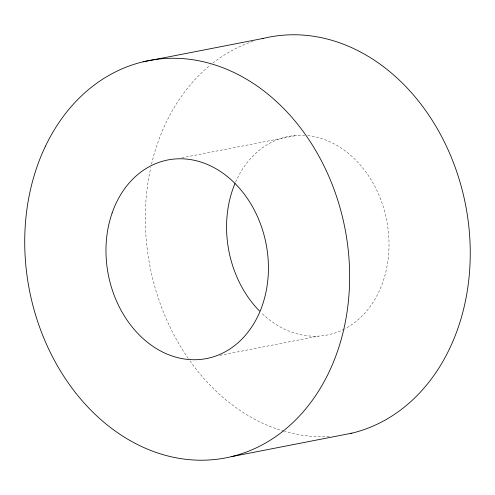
<?xml version="1.0" encoding="UTF-8"?>
<svg xmlns="http://www.w3.org/2000/svg" width="495" height="495" viewBox="0 0 495 495"><rect width="100%" height="100%" fill="white"/><g stroke="black" fill="none" stroke-linecap="round" stroke-linejoin="round"><path stroke-width="0.37" stroke-dasharray="2.48 1.86" d="M181.814 157.843L297.087 135.364M219.904 355.348L318.495 336.117M329.218 436.497A202.331 160.757 79 0 1 284.644 431.411M283.901 431.201A202.331 160.757 79 0 1 190.018 361.004M188.286 358.535A202.331 160.757 79 0 1 150.808 167.291M151.507 164.229A202.331 160.757 79 0 1 210.449 64.994M212.869 63.069A202.331 160.757 79 0 1 254.845 40.782M344.477 328.996A101.166 80.382 79 0 1 261.168 312.704M235.577 182.141A101.166 80.382 79 0 1 304.635 135.376M307.692 135.63A101.166 80.382 79 0 1 386.706 220.467A101.166 80.382 79 0 1 345.151 328.643"/><path stroke-width="0.74" d="M143.067 61.844L263.656 38.332M231.344 456.668L351.933 433.156M262.183 38.69A202.331 160.757 79 0 1 464.155 198.149A202.331 160.757 79 0 1 350.46 433.502M259.51 311.052A101.166 80.382 79 0 1 234.958 183.589M112.117 212.999A101.166 80.382 79 0 0 197.913 359.636A101.166 80.382 79 0 0 251.596 205.14A101.166 80.382 79 0 0 112.117 212.999M45.429 146.248A202.331 160.757 79 0 0 189.375 459.676A202.331 160.757 79 0 0 326.818 171.852A202.331 160.757 79 0 0 45.429 146.248"/></g></svg>
